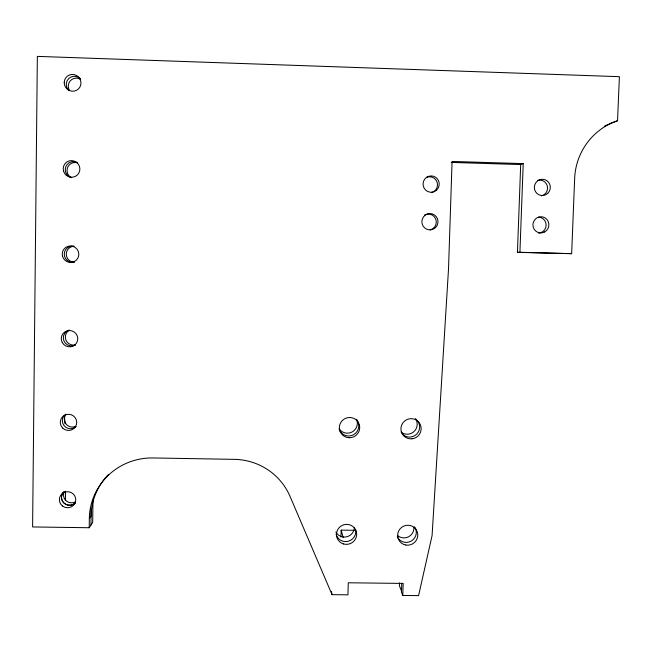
<?xml version="1.0" encoding="UTF-8"?>
<svg xmlns="http://www.w3.org/2000/svg" width="652" height="652" viewBox="0 0 652 652"><rect width="100%" height="100%" fill="white"/><g stroke="black" fill="none" stroke-linecap="round" stroke-linejoin="round"><path stroke-width="0.98" d="M65.428 500.223L65.534 491.192M517.443 252.348L519.921 252.283L523.214 163.619L520.687 164.557L517.443 252.348L571.649 253.669L574.656 178.387A62.494 60.897 -72.6 0 1 617.542 120.742L619.4 76.683L37.351 56.382L32.6 526.946L89.218 527.737L89.34 518.527L91.084 515.968A61.834 60.669 -2.7 0 1 108.46 474.558M90.962 525.096L91.182 508.821M92.975 500.108L92.674 522.496L89.218 527.737M340.972 537.085L341.167 530.117L354.37 530.304M399.472 582.864L399.383 585.74L401.51 591.005M401.754 583.206L401.477 592.195L402.789 595.447L418.584 595.618L432.08 535.561L448.511 269.072L452.081 161.435L523.214 163.619M402.789 595.447L403.164 583.426L348.282 582.782L347.94 594.836L332.047 594.657L290.034 496.392A62.038 61.003 -11.3 0 0 234.345 459.35L152.984 457.957A62.445 61.264 -2.7 0 0 89.34 518.527M617.542 120.742L614.094 122.095A61.875 60.31 -72.7 0 0 609.107 124.002M519.921 252.283L571.649 253.669M451.257 162.421L520.687 164.557M341.167 530.117L343.237 537.696M331.412 591.405L332.047 594.657M64.475 416.791L65.07 423.865M356.636 419.668A10.106 10 -29.9 0 1 353.531 434.745A10.106 10 -29.9 0 1 339.17 429.22M73.823 262.316A8.248 8.117 31.3 0 1 64.271 254.035A8.248 8.117 31.3 0 1 74.018 246.26M75.469 344.973A8.191 8.06 20.6 0 1 64.018 341.135A8.191 8.06 20.6 0 1 68.77 330.238M75.387 502.863A8.109 7.93 5 0 1 64.189 503.311A8.109 7.93 5 0 1 63.203 492.382M424.574 214.997A8.06 7.979 -77.8 0 1 435.805 219.211A8.06 7.979 -77.8 0 1 430.157 229.928M355.544 529.269A10.057 9.878 -24.9 0 1 348.119 541.299A10.057 9.878 -24.9 0 1 336.049 534.127M415.992 419.293A10.073 9.951 -39.2 0 1 416.815 434.004A10.073 9.951 -39.2 0 1 402.048 433.727M414.582 526.832A10.016 9.829 -31.3 0 1 411.233 541.07A10.016 9.829 -31.3 0 1 397.264 536.767M77.099 162.47A8.321 8.166 40.9 0 0 65.795 166.773A8.321 8.166 40.9 0 0 71.288 177.703A8.231 8.085 40.9 0 1 77.645 162.894M426.384 177.393A8.093 7.995 -83.1 0 1 437.125 182.283A8.093 7.995 -83.1 0 1 431.347 192.699M604.29 126.349A61.875 60.31 -72.7 0 1 607.477 124.736M76.145 426.522A8.15 7.995 11.4 0 1 64.157 425.78A8.15 7.995 11.4 0 1 65.868 414.11M68.623 90.278A8.395 8.215 48.1 0 1 68.762 78.525A8.395 8.215 48.1 0 1 80.489 78.925M538.536 217.149A8.036 7.889 -71.4 0 1 546.131 225.038A8.036 7.889 -71.4 0 1 538.617 233.172M537.892 180.262A8.06 7.905 -75.2 0 1 547.362 186.236A8.06 7.905 -75.2 0 1 541.396 195.934M415.373 418.576A9.919 9.796 -39.2 0 1 401.119 432.113M356.53 419.285A9.943 9.845 -29.9 0 1 339.146 428.796M354.395 527.484A9.894 9.723 -24.9 0 1 335.87 532.097M413.914 527.289A9.861 9.682 -31.3 0 1 397.744 535.675M75.151 503.018A8.044 7.873 5 0 1 63.774 502.847A8.044 7.873 5 0 1 63.904 491.706M75.355 501.844A7.971 7.8 5 0 1 64.271 491.624M69.316 90.204A8.305 8.134 48.1 0 1 80.661 79.348M74.312 262.357A8.166 8.036 31.3 0 1 66.276 254.427A8.166 8.036 31.3 0 1 73.798 246.228M75.396 344.875A8.109 7.987 20.7 0 1 69.43 330.091M75.705 426.408A8.069 7.922 11.4 0 1 65.453 415.071M62.486 256.13A8.337 8.199 31.2 0 0 76.325 260.181A8.337 8.199 31.2 0 0 72.771 246.309A8.337 8.199 31.2 0 0 62.486 256.13M349.252 437.745A10.204 10.098 -30 0 0 358.494 422.724A10.204 10.098 -30 0 0 340.874 422.382A10.204 10.098 -30 0 0 349.252 437.745M62.307 342.602A8.28 8.142 20.5 0 0 76.61 342.928A8.28 8.142 20.5 0 0 69.609 330.531A8.28 8.142 20.5 0 0 62.307 342.602M62.445 505.976A8.191 8.011 4.9 0 0 75.656 500.981A8.191 8.011 4.9 0 0 64.589 492.26A8.191 8.011 4.9 0 0 62.445 505.976M544.632 231.965A8.109 7.963 -71.4 0 0 545.17 217.939A8.109 7.963 -71.4 0 0 532.937 224.614A8.109 7.963 -71.4 0 0 544.632 231.965M547.77 193.318A8.142 7.987 -75.1 0 0 544.713 179.61A8.142 7.987 -75.1 0 0 534.542 189.267A8.142 7.987 -75.1 0 0 547.77 193.318M435.446 227.646A8.142 8.052 -77.7 0 0 432.284 213.929A8.142 8.052 -77.7 0 0 422.088 223.612A8.142 8.052 -77.7 0 0 435.446 227.646M343.669 543.996A10.155 9.976 -24.9 0 0 356.408 531.918A10.155 9.976 -24.9 0 0 339.61 527.191A10.155 9.976 -24.9 0 0 343.669 543.996M412.048 438.804A10.179 10.049 -39.2 0 0 419.269 422.773A10.179 10.049 -39.2 0 0 401.819 424.721A10.179 10.049 -39.2 0 0 412.048 438.804M405.837 545.048A10.114 9.927 -31.3 0 0 417.207 531.755A10.114 9.927 -31.3 0 0 400.075 528.837A10.114 9.927 -31.3 0 0 405.837 545.048M436.669 190.042A8.174 8.077 -83 0 0 433.49 176.26A8.174 8.077 -83 0 0 423.278 185.975A8.174 8.077 -83 0 0 436.669 190.042M62.616 427.981A8.231 8.077 11.3 0 0 76.414 424.615A8.231 8.077 11.3 0 0 66.463 414.525A8.231 8.077 11.3 0 0 62.616 427.981M64.214 82.543A8.476 8.297 48.1 0 0 76.691 90.237A8.476 8.297 48.1 0 0 76.871 75.697A8.476 8.297 48.1 0 0 64.214 82.543M63.472 170.832A8.403 8.248 40.9 0 0 77.376 174.98A8.403 8.248 40.9 0 0 73.806 160.962A8.403 8.248 40.9 0 0 63.472 170.832"/></g></svg>
